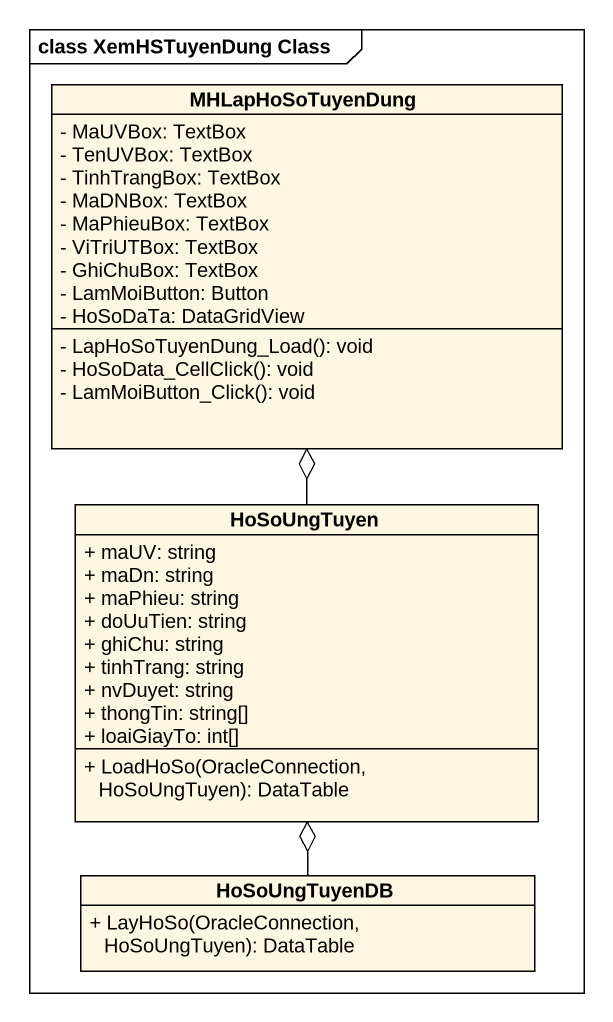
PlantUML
@startuml
mainframe class XemHSTuyenDung Class
hide circle
hide empty members
skinparam classAttributeIconSize 0
class MHLapHoSoTuyenDung {
  - MaUVBox: TextBox
  - TenUVBox: TextBox
  - TinhTrangBox: TextBox
  - MaDNBox: TextBox
  - MaPhieuBox: TextBox
  - ViTriUTBox: TextBox
  - GhiChuBox: TextBox
  - LamMoiButton: Button
  - HoSoDaTa: DataGridView
  - LapHoSoTuyenDung_Load(): void
  - HoSoData_CellClick(): void
  - LamMoiButton_Click(): void
}
class HoSoUngTuyen {
  + maUV: string
  + maDn: string
  + maPhieu: string
  + doUuTien: string
  + ghiChu: string
  + tinhTrang: string
  + nvDuyet: string
  + thongTin: string[]
  + loaiGiayTo: int[]
  + LoadHoSo(OracleConnection, HoSoUngTuyen): DataTable
}
class HoSoUngTuyenDB {
  + LayHoSo(OracleConnection, HoSoUngTuyen): DataTable
}
HoSoUngTuyen -up-o MHLapHoSoTuyenDung
HoSoUngTuyenDB -up-o HoSoUngTuyen
@enduml
